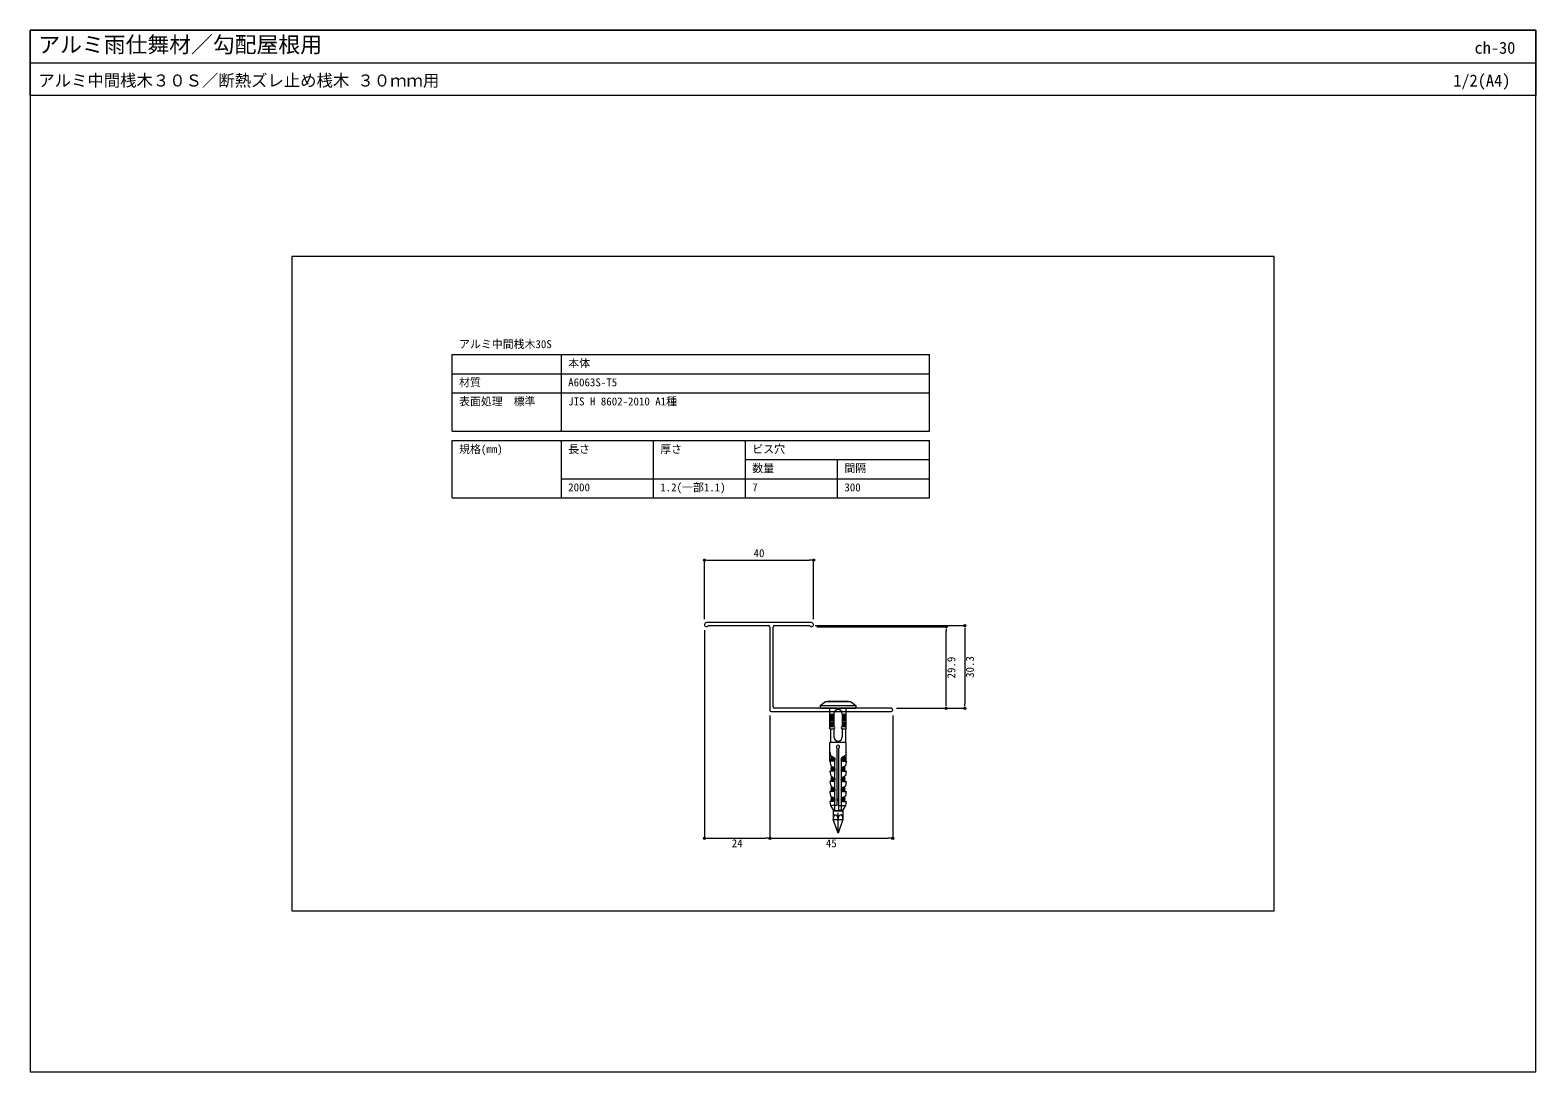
# Model space of a CAD drawing. Units: millimetres, scale not verified. Extents: x -276 to 276, y -191 to 191.
import ezdxf
from ezdxf.enums import TextEntityAlignment as Align

# ---------------------------------------------------------------- set-up
doc = ezdxf.new("R2010")
doc.units = ezdxf.units.MM
doc.header["$LTSCALE"] = 0.5
for name, color, linetype, lineweight in [('0-0_0', 7, 'Continuous', 9), ('0-2_moji', 7, 'Continuous', 18), ('0-3_SUNPO', 7, 'Continuous', 18), ('0-4_KANAMONO', 5, 'Continuous', 18), ('0-5_KANAMONO_SCREW', 4, 'Continuous', 18), ('0-6_WAKU', 7, 'Continuous', 18)]:
    doc.layers.add(name, color=color, linetype=linetype, lineweight=lineweight)
doc.styles.add('ＭＳ ゴシック', font='')
doc.styles.get('ＭＳ ゴシック').set_extended_font_data('MS Gothic')

# ---------------------------------------------------------------- blocks, each defined once
blk = doc.blocks.new('_DOT')
at = {"layer": '0-0_0'}
for p, q in [((-0.5, 0), (-1, 0)), ((0.25, 0), (-0.25, 0))]:
    blk.add_line(p, q, dxfattribs=at)
blk.add_circle((0, 0), 0.25, dxfattribs=at)

msp = doc.modelspace()

# ---------------------------------------------------------------- linework, layer by layer
at = {"layer": '0-0_0', "lineweight": 18}
msp.add_line((-275.9872, 179.0091), (276.0128, 179.0091), dxfattribs=at)
msp.add_lwpolyline([(-179.9872, -131.9909), (180.0128, -131.9909), (180.0128, 108.0091), (-179.9872, 108.0091)], close=True, dxfattribs=at)
at = {"layer": '0-2_moji'}
for p, q in [((-121.2375, 44.0091), (-121.2375, 72.0091)), ((-121.2375, 72.0091), (53.7625, 72.0091)), ((-81.2375, 44.0091), (-81.2375, 72.0091)), ((53.7625, 44.0091), (53.7625, 72.0091)), ((-121.2375, 65.0091), (53.7625, 65.0091)), ((-121.2375, 58.0091), (53.7625, 58.0091)), ((-121.2375, 44.0091), (53.7625, 44.0091)), ((-121.2375, 19.5091), (-121.2375, 40.5091)), ((-121.2375, 40.5091), (53.7625, 40.5091)), ((-81.2375, 19.5091), (-81.2375, 40.5091)), ((-47.4875, 19.5091), (-47.4875, 40.5091)), ((-13.7375, 19.5091), (-13.7375, 40.5091)), ((53.7625, 19.5091), (53.7625, 40.5091)), ((-13.7375, 33.5091), (53.7625, 33.5091)), ((20.0125, 19.5091), (20.0125, 33.5091)), ((-81.2375, 26.5091), (53.7625, 26.5091)), ((-121.2375, 19.5091), (53.7625, 19.5091))]:
    msp.add_line(p, q, dxfattribs=at)
at = {"layer": '0-3_SUNPO'}
for p, q in [((-28.7787, -25.0183), (-28.7787, -3.3263)), ((-27.1787, -3.3263), (9.6213, -3.3263)), ((11.2213, -25.0183), (11.2213, -3.3263)), ((11.808, -27.3683), (66.6785, -27.3683)), ((-28.7787, -29.0183), (-28.7787, -105.32)), ((12.4713, -27.7683), (59.8385, -27.7683)), ((59.8385, -56.0683), (59.8385, -29.3683)), ((66.6785, -28.9683), (66.6785, -56.0683)), ((-4.7787, -60.3683), (-4.7787, -105.32)), ((-4.7787, -60.3683), (-4.7787, -105.32)), ((40.2213, -60.2683), (40.2213, -105.32)), ((41.6213, -57.6683), (59.8385, -57.6683)), ((41.6213, -57.6683), (66.6785, -57.6683)), ((-27.1787, -105.32), (-6.3787, -105.32)), ((-3.1787, -105.32), (38.6213, -105.32))]:
    msp.add_line(p, q, dxfattribs=at)
at = {"layer": '0-4_KANAMONO'}
for p, q in [((10.4713, -26.2683), (-28.0287, -26.2683)), ((-27.3654, -27.3683), (-5.2787, -27.3683)), ((-3.0787, -27.3683), (9.808, -27.3683)), ((-4.7787, -27.8683), (-4.7787, -58.3683)), ((-3.5787, -57.1683), (-3.5787, -27.8683)), ((-4.2787, -58.8683), (39.6213, -58.8683))]:
    msp.add_line(p, q, dxfattribs=at)
msp.add_lwpolyline([(39.6213, -57.6683), (20.5213, -57.6683), (20.2213, -57.9683), (19.9213, -57.6683), (-3.0787, -57.6683)], dxfattribs=at)
for centre, radius, start, end in [((-28.0287, -27.0183), 0.75, 90, 332.18186), ((-5.2787, -27.8683), 0.5, 0, 90), ((-3.0787, -27.8683), 0.5, 90, 180), ((10.4713, -27.0183), 0.75, 207.81814, 90), ((-4.2787, -58.3683), 0.5, 180, 270), ((-3.0787, -57.1683), 0.5, 180, 270), ((39.6213, -58.2683), 0.6, 270, 90)]:
    msp.add_arc(centre, radius, start, end, dxfattribs=at)
at = {"layer": '0-5_KANAMONO_SCREW'}
for p, q in [((13.6924, -56.6683), (15.6424, -55.1683)), ((15.6424, -55.1683), (24.7424, -55.1683)), ((16.347, -55.1053), (24.0379, -55.1053)), ((24.7424, -55.1683), (26.6924, -56.6683)), ((13.6924, -56.6683), (26.6924, -56.6683)), ((17.195, -65.1683), (17.195, -57.6683)), ((17.195, -59.8683), (18.6424, -59.8683)), ((17.195, -60.3183), (18.6424, -60.3183)), ((18.6424, -59.7183), (18.6424, -64.3183)), ((21.7424, -59.7183), (21.7424, -64.3183)), ((21.7424, -59.8683), (23.1899, -59.8683)), ((21.7424, -60.3183), (23.1899, -60.3183)), ((23.1899, -65.1683), (23.1899, -57.6683)), ((26.6924, -56.6683), (26.6924, -57.6683)), ((17.195, -60.8183), (18.6424, -60.8183)), ((17.195, -61.3183), (18.6424, -61.3183)), ((17.195, -61.8183), (18.6424, -61.8183)), ((17.195, -62.3183), (18.6424, -62.3183)), ((17.195, -62.8183), (18.6424, -62.8183)), ((17.195, -63.3183), (18.6424, -63.3183)), ((17.195, -63.8183), (18.6424, -63.8183)), ((17.195, -64.3183), (18.6424, -64.3183)), ((17.195, -65.1683), (18.6424, -65.1683)), ((17.4424, -65.1683), (17.4424, -70.1683)), ((18.6424, -65.1683), (18.6424, -68.1183)), ((21.7424, -60.8183), (23.1899, -60.8183)), ((21.7424, -61.3183), (23.1899, -61.3183)), ((21.7424, -61.8183), (23.1899, -61.8183)), ((21.7424, -62.3183), (23.1899, -62.3183)), ((21.7424, -62.8183), (23.1899, -62.8183)), ((21.7424, -63.3183), (23.1899, -63.3183)), ((21.7424, -63.8183), (23.1899, -63.8183)), ((21.7424, -64.3183), (23.1899, -64.3183)), ((21.7424, -65.1683), (23.1899, -65.1683)), ((21.7424, -65.1683), (21.7424, -68.1183)), ((22.9424, -65.1683), (22.9424, -70.1683)), ((17.195, -77.0317), (17.195, -70.1683)), ((23.1899, -70.1683), (17.195, -70.1683)), ((23.1899, -77.0317), (23.1899, -70.1683)), ((17.195, -77.0317), (17.1953, -77.0335)), ((18.5988, -76.5764), (18.5988, -75.8958)), ((18.9844, -76.0965), (18.9844, -76.5764)), ((19.8889, -93.2712), (19.8889, -72.2859)), ((20.496, -95.1683), (20.496, -72.2859)), ((21.4005, -76.0965), (21.4005, -76.5764)), ((21.786, -76.5764), (21.786, -75.8958)), ((23.1899, -77.0317), (23.1896, -77.0335)), ((17.9424, -78.9938), (17.9424, -80.7501)), ((17.9424, -82.7122), (17.9424, -84.4685)), ((18.5988, -80.2948), (18.5988, -79.6142)), ((18.9844, -79.8149), (18.9844, -80.2948)), ((18.9844, -79.8149), (18.9844, -80.2948)), ((21.4005, -79.8149), (21.4005, -80.2948)), ((21.4005, -79.8149), (21.4005, -80.2948)), ((21.786, -80.2948), (21.786, -79.6142)), ((22.4424, -78.9938), (22.4424, -80.7501)), ((22.4424, -82.7122), (22.4424, -84.4685)), ((17.9424, -86.4306), (17.9424, -88.1869)), ((18.5988, -84.0132), (18.5988, -83.3325)), ((18.5988, -87.7316), (18.5988, -87.0509)), ((18.9844, -83.5332), (18.9844, -84.0132)), ((18.9844, -87.2516), (18.9844, -87.7316)), ((21.4005, -83.5332), (21.4005, -84.0132)), ((21.4005, -87.2516), (21.4005, -87.7316)), ((21.786, -84.0132), (21.786, -83.3325)), ((21.786, -87.7316), (21.786, -87.0509)), ((22.4424, -86.4306), (22.4424, -88.1869)), ((19.8889, -93.2712), (17.4498, -93.2713)), ((17.9424, -90.0731), (17.9424, -91.8294)), ((18.5988, -91.3741), (18.5988, -90.6934)), ((18.9844, -90.8941), (18.9844, -91.3741)), ((19.8889, -90.6911), (20.496, -90.6911)), ((19.8889, -91.2982), (20.496, -91.2982)), ((20.496, -93.2712), (22.935, -93.2713)), ((21.4005, -90.8941), (21.4005, -91.3741)), ((21.786, -91.3741), (21.786, -90.6934)), ((22.4424, -90.0731), (22.4424, -91.8294)), ((18.3924, -95.1553), (18.527, -95.138)), ((18.3924, -95.1553), (18.4281, -95.4053)), ((21.9487, -95.4053), (18.4281, -95.4053)), ((18.4424, -95.4053), (18.4424, -98.4053)), ((18.4424, -98.4053), (21.9424, -98.4053)), ((20.1924, -103.4053), (20.1924, -95.9487)), ((21.9924, -95.1553), (21.8579, -95.138)), ((21.9424, -95.4053), (21.9424, -98.4053)), ((21.9924, -95.1553), (21.9567, -95.4053))]:
    msp.add_line(p, q, dxfattribs=at)
for points in [[(13.6924, -56.6683), (13.6924, -57.6683), (26.6924, -57.6683)], [(17.195, -73.6186), (17.4414, -75.0147), (18.7041, -75.6719)], [(18.4843, -77.0317), (17.195, -77.0317), (17.5004, -78.7637), (18.7018, -79.3892)], [(18.9844, -79.8149), (18.9844, -76.8752), (18.8527, -76.8864)], [(21.4005, -79.8149), (21.4005, -76.8752), (21.5322, -76.8864)], [(23.1899, -73.6186), (22.9434, -75.0147), (21.6808, -75.6719)], [(21.9005, -77.0317), (23.1899, -77.0317), (22.8845, -78.7637), (21.683, -79.3892)], [(18.4843, -80.7501), (17.195, -80.7501), (17.5004, -82.4821), (18.7018, -83.1075)], [(18.9844, -83.5332), (18.9844, -80.5936), (18.8527, -80.6048)], [(21.4005, -83.5332), (21.4005, -80.5936), (21.5322, -80.6048)], [(21.9005, -80.7501), (23.1899, -80.7501), (22.8845, -82.4821), (21.683, -83.1075)], [(18.4843, -84.4685), (17.195, -84.4685), (17.5004, -86.2005), (18.7018, -86.8259)], [(18.4843, -88.1869), (17.195, -88.1869), (17.4856, -89.8353), (18.7024, -90.4687)], [(18.9844, -87.2516), (18.9844, -84.3119), (18.8527, -84.3232)], [(18.9844, -90.8941), (18.9844, -88.0303), (18.8527, -88.0416)], [(21.4005, -87.2516), (21.4005, -84.3119), (21.5322, -84.3232)], [(21.4005, -90.8941), (21.4005, -88.0303), (21.5322, -88.0416)], [(21.9005, -88.1869), (23.1899, -88.1869), (22.8992, -89.8353), (21.6825, -90.4687)], [(21.9005, -84.4685), (23.1899, -84.4685), (22.8845, -86.2005), (21.683, -86.8259)], [(18.4842, -91.8294), (17.195, -91.8294), (17.4498, -93.2713), (18.5445, -95.1683), (20.1924, -95.1683)], [(18.9844, -95.1683), (18.9844, -91.659), (18.8662, -91.6701)], [(21.9006, -91.8294), (23.1899, -91.8294), (22.935, -93.2713), (21.8403, -95.1683), (20.1924, -95.1683)], [(21.4005, -95.1683), (21.4005, -91.659), (21.5187, -91.6701)], [(21.9424, -98.4053), (20.1924, -103.4053), (18.4424, -98.4053)]]:
    msp.add_lwpolyline(points, dxfattribs=at)
for centre, radius in [((18.1371, -75.8973), 0.4617), ((18.1413, -76.5742), 0.4576), ((18.4623, -76.1364), 0.5236), ((18.4925, -76.5129), 0.5189), ((18.5537, -76.5764), 0.4306), ((21.8924, -76.5129), 0.5189), ((21.9226, -76.1364), 0.5236), ((21.8311, -76.5764), 0.4306), ((22.2477, -75.8973), 0.4617), ((22.2436, -76.5742), 0.4576), ((18.1371, -79.6157), 0.4617), ((18.1413, -80.2926), 0.4576), ((18.4579, -79.8577), 0.5282), ((18.4925, -80.2313), 0.5189), ((18.5537, -80.2948), 0.4306), ((21.8924, -80.2313), 0.5189), ((21.9269, -79.8577), 0.5282), ((21.8311, -80.2948), 0.4306), ((22.2477, -79.6157), 0.4617), ((22.2436, -80.2926), 0.4576), ((18.1371, -83.3341), 0.4617), ((18.1371, -87.0525), 0.4617), ((18.1413, -84.0109), 0.4576), ((18.1413, -87.7293), 0.4576), ((18.4579, -83.576), 0.5282), ((18.4579, -87.2944), 0.5282), ((18.4925, -83.9497), 0.5189), ((18.4925, -87.668), 0.5189), ((18.5537, -84.0132), 0.4306), ((18.5537, -87.7316), 0.4306), ((21.8924, -83.9497), 0.5189), ((21.8924, -87.668), 0.5189), ((21.9269, -83.576), 0.5282), ((21.9269, -87.2944), 0.5282), ((21.8311, -84.0132), 0.4306), ((21.8311, -87.7316), 0.4306), ((22.2477, -83.3341), 0.4617), ((22.2436, -84.0109), 0.4576), ((22.2477, -87.0525), 0.4617), ((22.2436, -87.7293), 0.4576), ((18.1371, -90.695), 0.4617), ((18.1413, -91.3718), 0.4576), ((18.4591, -90.9362), 0.527), ((18.4949, -91.3174), 0.5121), ((18.5546, -91.3741), 0.4298), ((21.89, -91.3174), 0.5121), ((21.9258, -90.9362), 0.527), ((21.8303, -91.3741), 0.4298), ((22.2477, -90.695), 0.4617), ((22.2436, -91.3718), 0.4576)]:
    msp.add_circle(centre, radius, dxfattribs=at)
for centre, radius, start, end in [((20.1924, -55.7553), 3.9, 170.40593, 171.34408), ((20.1924, -55.7553), 3.9, 8.65592, 9.59407), ((20.1924, -59.7183), 1.55, 0, 180), ((18.6424, -64.7433), 0.425, 270, 90), ((21.7424, -64.7433), 0.425, 90, 270), ((20.1924, -68.1183), 1.55, 180, 0), ((20.1924, -71.7683), 0.6, 300.39126, 239.60874)]:
    msp.add_arc(centre, radius, start, end, dxfattribs=at)
for centre, ratio, start_param, end_param in [((18.9424, -98.4053), 0.294118, 0, 1.57079633), ((18.9424, -98.4053), 0.735294, 4.72407665, 6.28318531), ((21.4424, -98.4053), 0.735349, 0, 1.57079633), ((21.4424, -98.4053), 0.294118, 4.71238898, 6.28318531)]:
    msp.add_ellipse(centre, major_axis=(0, 1.7), ratio=ratio, start_param=start_param, end_param=end_param, dxfattribs=at)
at = {"layer": '0-6_WAKU'}
for points in [[(276.0128, 167.0091), (-275.9872, 167.0091), (-275.9872, 191.0091), (276.0128, 191.0091)], [(-275.9872, -190.9909), (276.0128, -190.9909), (276.0128, 191.0091), (-275.9872, 191.0091)]]:
    msp.add_lwpolyline(points, close=True, dxfattribs=at)

# ---------------------------------------------------------------- block references
at = {"layer": '0-3_SUNPO', "xscale": 1.6, "yscale": 1.6}
for p, rotation in [((-28.7787, -3.3263), 180), ((59.8385, -27.7683), 90), ((66.6785, -27.3683), 90), ((59.8385, -57.6683), 270), ((66.6785, -57.6683), 270), ((-28.7787, -105.32), 180), ((-4.7787, -105.32), 180)]:
    msp.add_blockref('_DOT', p, dxfattribs=dict(at, rotation=rotation))
for p in [(11.2213, -3.3263), (-4.7787, -105.32), (40.2213, -105.32)]:
    msp.add_blockref('_DOT', p, dxfattribs=at)

# ---------------------------------------------------------------- texts
at = {"layer": '0-2_moji', "style": 'ＭＳ ゴシック'}
for s, p in [('アルミ中間桟木30S', (-118.7375, 73.5091)), ('本体', (-78.7375, 66.5091)), ('材質', (-118.7375, 59.5091)), ('A6063S-T5', (-78.7375, 59.5091)), ('表面処理\u3000標準', (-118.7375, 52.5091)), ('JIS H 8602-2010 A1種', (-78.7375, 52.5091)), ('規格(mm)', (-118.7375, 35.0091)), ('長さ', (-78.7375, 35.0091)), ('厚さ', (-44.9875, 35.0091)), ('ビス穴', (-11.2375, 35.0091)), ('数量', (-11.2375, 28.0091)), ('間隔', (22.5125, 28.0091)), ('2000', (-78.7375, 21.0091)), ('1.2(一部1.1)', (-44.9875, 21.0091)), ('7', (-11.2375, 21.0091)), ('300', (22.5125, 21.0091))]:
    msp.add_text(s, height=2.933, dxfattribs=at).set_placement(p, align=Align.BOTTOM_LEFT)
at = {"layer": '0-3_SUNPO', "style": 'ＭＳ ゴシック'}
for s, p in [('40', (-10.7787, -3.1263)), ('24', (-18.7787, -109.52)), ('45', (15.7213, -109.52))]:
    msp.add_text(s, height=2.933, dxfattribs=at).set_placement(p, align=Align.BOTTOM_LEFT)
for s, p in [('29.9', (64.0385, -46.7183)), ('30.3', (70.8785, -46.5183))]:
    msp.add_text(s, height=2.933, rotation=90, dxfattribs=at).set_placement(p, align=Align.BOTTOM_LEFT)
at = {"layer": '0-6_WAKU', "style": 'ＭＳ ゴシック'}
for s, height, p in [('アルミ雨仕舞材／勾配屋根用', 5.865, (-272.9872, 181.0091)), ('ch-30', 4.399, (253.5204, 181.0091)), ('アルミ中間桟木３０Ｓ／断熱ズレ止め桟木 ３０ｍｍ用', 4.399, (-272.9872, 169.0091)), ('1/2(A4)', 4.399, (245.7235, 169.0091))]:
    msp.add_text(s, height=height, dxfattribs=at).set_placement(p, align=Align.BOTTOM_LEFT)

doc.saveas('drawing.dxf')
